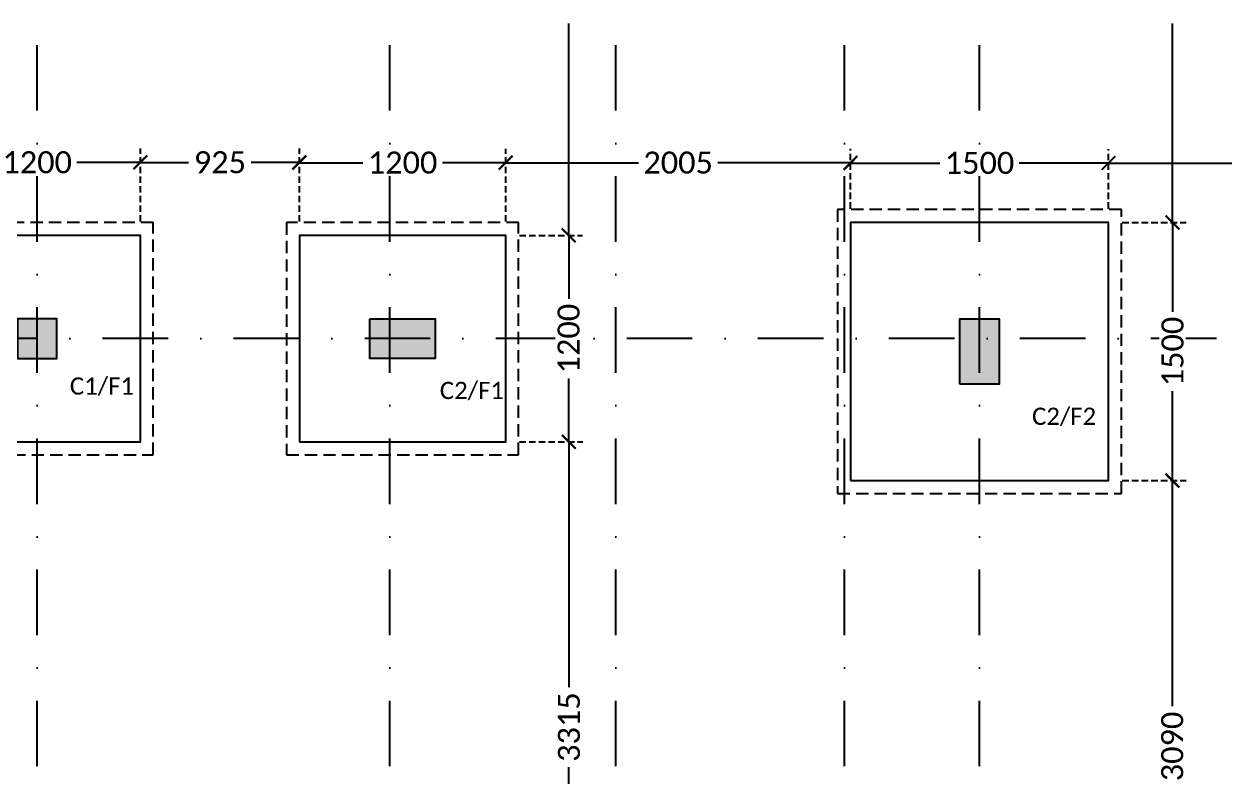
# Model space of a CAD drawing. Header units: millimetres. Extents: x -176651 to 954389, y -469666 to 486614.
# Drawn here: x 225611 to 232595, y 268198 to 272573 of the extents above; entities that cross this region are included whole.
import ezdxf
from ezdxf.xclip import XClip

# ---------------------------------------------------------------- set-up
doc = ezdxf.new("R2010")
doc.units = ezdxf.units.MM
doc.header["$LTSCALE"] = 150
doc.header["$XCLIPFRAME"] = 2
for name, pattern in [('3BHK-W(SB)$0$HIDDEN', [0.375, 0.25, -0.125]), ('DASHDOTX2', [50.8, 25.4, -12.7, 0, -12.7]), ('HIDDEN2', [4.7625, 3.175, -1.5875])]:
    doc.linetypes.add(name, pattern=pattern)
for name, color, linetype in [('ad-Column', 3, 'Continuous'), ('ad-Column Hatch', 125, 'Continuous'), ('ad-Footing line', 2, 'Continuous'), ('ad-Grid', 8, 'DASHDOTX2'), ('ad-PCC line', 8, 'HIDDEN2'), ('ad-Road', 2, 'Continuous'), ('ad-Road Hatch', 8, 'Continuous')]:
    doc.layers.add(name, color=color, linetype=linetype)
doc.layers.add('ad-External Dimensions', color=5, linetype='Continuous', true_color=0x0000ff)
doc.layers.add('ad-Foundation text', color=6, linetype='Continuous', true_color=0xff00ff)
doc.styles.get("Standard").update_dxf_attribs({"font": 'calibril.ttf'})
doc.dimstyles.new('A-75-DIM-INT (Framing)', dxfattribs={"dimscale": 100, "dimtxt": 1.6, "dimasz": 1, "dimexe": 1, "dimexo": 1, "dimgap": 0.5, "dimtad": 0, "dimdec": 0, "dimdsep": 46, "dimtxsty": 'Standard', "dimblk": 'ARCHTICK', "dimcen": 0.025, "dimclrd": 5, "dimclre": 5, "dimclrt": 256, "dimazin": 2, "dimtfac": 1, "dimtdec": 0, "dimtmove": 1, "dimatfit": 0, "dimldrblk": 'ARCHTICK', "dimfxl": 1, "dimfxlon": 1, "dimtfill": 1, "dimtolj": 1, "dimtzin": 0, "dimarcsym": 0})

# ---------------------------------------------------------------- blocks, each defined once
blk = doc.blocks.new('A$C4fb60e89')
at = {"layer": 'ad-Road Hatch', "ltscale": 5, "transparency": 33554687}
h = blk.add_hatch(dxfattribs=at)
h.set_pattern_fill('AR-HBONE', color=256, scale=15)
h.set_pattern_definition([(45, (-193247.7, -428758.8), (0, 2155.2615), [4572, -1524]), (135, (-192170.1, -427681.1), (2e-13, 2155.2615), [4572, -1524])])
h.paths.add_polyline_path([(175594.5, -250241), (169177.9, -249341.1), (167473.5, -249057.1), (167473.5, -138693.9), (101313.5, -138693.9), (101313.5, -199953.9), (101307.7, -237994.6), (101040.4, -268291), (101007.7, -280967.7), (101066.4, -293683.6), (101242.5, -311127.2), (100909.9, -319343.6), (100949.1, -333937.5), (100668.7, -366959.6), (100727.3, -390982.9), (100668.7, -404585.6), (100538.2, -420418.5), (100466.5, -428758.8), (92426.2, -427265.5), (92163.5, -427209.5), (92163.5, -321453.9), (24803.5, -321453.9), (24803.5, -412960.5), (15653.5, -411028.6), (15653.5, -321452.2), (-19535.1, -321452.2), (-34427.5, -319476.7), (-65207.4, -315394.6), (-171770.1, -301268.1), (-185853.9, -298333.1), (-193247.7, -296831.5), (-193244, -292907.6), (-191913.8, -285219.4), (-191838.8, -284678.8), (-183397.4, -286393.2), (-169722.9, -289242.8), (-53141.2, -304697.5), (-18730.1, -309262.2), (15653.3, -309262.2), (15653.5, 703.4), (24803.5, 1114.6), (24803.5, -129543.9), (92163.5, -129543.9), (92163.5, 15133.3), (101313.5, 17712.8), (101313.5, -129543.9), (167473.5, -129543.9), (167473.5, 35551.6), (175738, 37855), (175848.8, 28595.3), (175835.8, 25947.4), (175777.1, 14040.5), (175855.3, 2315.8), (175659.7, -18036.1), (175731.4, -34038.6), (175718.4, -46839.2), (175672.7, -63402.4), (175816.2, -82071.9), (175542.3, -106356), (175490.2, -124640.8), (175574.9, -145018.8), (175731.4, -168892), (175796.6, -181268.8), (175796.6, -192667.4), (175744.5, -208200.3), (175829.2, -223276.8), (175887.9, -234871.1)])
h.paths.add_polyline_path([(24803.5, -309263.9), (92163.5, -309263.9), (92163.5, -138693.9), (24803.5, -138693.9)], flags=16)
blk = doc.blocks.new("Plot's Boundary")
at = {"layer": 'ad-Road', "ltscale": 5}
blk.add_blockref('A$C4fb60e89', (191838.8, 428758.8), dxfattribs=at)
blk = doc.blocks.new('1625W_Grid')
at = {"layer": 'ad-Grid', "ltscale": 0.1}
for points in [[(3298.6, -3643.6), (3298.6, -3393.6), (2945, -3190), (2945, 15870), (3298.6, 16073.6), (3298.6, 16323.6)], [(7993.6, -3643.6), (7993.6, -3393.6), (7640, -3190), (7640, 15870), (7993.6, 16073.6), (7993.6, 16323.6)], [(4995, -3190), (4995, 15870)], [(6310, -3190), (6310, 15870)], [(8425, -3190), (8425, 15870)], [(15900, 4630), (-3780, 4630)]]:
    blk.add_lwpolyline(points, dxfattribs=at)
blk = doc.blocks.new('zw$6AA0')
at = {"layer": 'ad-Column Hatch', "transparency": 33554687}
h = blk.add_hatch(color=256, dxfattribs=at)
h.dxf.hatch_style = 1
h.paths.add_polyline_path([(0, -230), (380, -230), (380, 0), (0, 0)])
at = {"layer": 'ad-Column'}
blk.add_lwpolyline([(0, -230), (380, -230), (380, 0), (0, 0)], close=True, dxfattribs=at)
blk = doc.blocks.new('zw$C199')
at = {"layer": 'ad-Column Hatch', "transparency": 33554687}
h = blk.add_hatch(color=256, dxfattribs=at)
h.dxf.hatch_style = 1
h.paths.add_polyline_path([(0, 0), (230, 0), (230, 230), (0, 230)])
at = {"layer": 'ad-Column'}
blk.add_lwpolyline([(0, 0), (230, 0), (230, 230), (0, 230)], close=True, dxfattribs=at)
blk = doc.blocks.new('1625W_Columns')
at = {"layer": 'ad-Column', "rotation": 359.9999999999999}
blk.add_blockref('zw$C199', (2830, 4515), dxfattribs=at)
at = {"layer": 'ad-Column', "xscale": -1}
for p, rotation in [((4880, 4515), 180), ((8540, 4365), 270)]:
    blk.add_blockref('zw$6AA0', p, dxfattribs=dict(at, rotation=rotation))
blk = doc.blocks.new('_ArchTick')
at = {"color": 0, "linetype": 'ByBlock', "const_width": 0.15}
blk.add_lwpolyline([(-0.5, -0.5), (0.5, 0.5)], dxfattribs=at)
blk = doc.blocks.new('*D59')
at = {"layer": 'ad-External Dimensions', "linetype": '3BHK-W(SB)$0$HIDDEN', "lineweight": -2}
for p, q in [((8747.8, 8085), (9627.8, 8085)), ((9255, 5305), (9627.8, 5305))]:
    blk.add_line(p, q, dxfattribs=at)
at = {"layer": 'ad-External Dimensions', "lineweight": -2}
for p, q in [((9547.8, 8085), (9547.8, 6929.2)), ((9547.8, 5305), (9547.8, 6460.8))]:
    blk.add_line(p, q, dxfattribs=at)
at = {"layer": 'Defpoints', "color": 0}
for p in [(8390, 8085), (9175, 5305), (9547.8, 5305)]:
    blk.add_point(p, dxfattribs=at)
at = {"layer": 'ad-External Dimensions', "lineweight": -2, "xscale": 80, "yscale": 80, "zscale": 80}
for p, rotation in [((9547.8, 8085), 90), ((9547.8, 5305), 270)]:
    blk.add_blockref('_ArchTick', p, dxfattribs=dict(at, rotation=rotation))
at = {"layer": 'ad-External Dimensions', "insert": (9547.8, 6695), "char_height": 128, "attachment_point": 5, "rotation": 90, "bg_fill": 3, "box_fill_scale": 1.1, "bg_fill_color": 257, "bg_fill_transparency": 0}
blk.add_mtext('\\A1;2780', dxfattribs=at)
blk = doc.blocks.new('*D74')
at = {"layer": 'ad-External Dimensions', "linetype": '3BHK-W(SB)$0$HIDDEN', "lineweight": -2}
for p, q in [((2345, 5310), (2345, 5734.3)), ((3545, 5310), (3545, 5734.3))]:
    blk.add_line(p, q, dxfattribs=at)
at = {"layer": 'ad-External Dimensions', "lineweight": -2}
for p, q in [((2345, 5654.3), (2713.8, 5654.3)), ((3545, 5654.3), (3176.2, 5654.3))]:
    blk.add_line(p, q, dxfattribs=at)
at = {"layer": 'Defpoints', "color": 0}
for p in [(3545, 5654.3), (2345, 5230), (3545, 5230)]:
    blk.add_point(p, dxfattribs=at)
at = {"layer": 'ad-External Dimensions', "lineweight": -2, "xscale": 80, "yscale": 80, "zscale": 80, "rotation": 180}
blk.add_blockref('_ArchTick', (2345, 5654.3), dxfattribs=at)
at = {"layer": 'ad-External Dimensions', "lineweight": -2, "xscale": 80, "yscale": 80, "zscale": 80}
blk.add_blockref('_ArchTick', (3545, 5654.3), dxfattribs=at)
at = {"layer": 'ad-External Dimensions', "insert": (2945, 5654.3), "char_height": 128, "attachment_point": 5, "bg_fill": 3, "box_fill_scale": 1.1, "bg_fill_color": 257, "bg_fill_transparency": 0}
blk.add_mtext('\\A1;1200', dxfattribs=at)
blk = doc.blocks.new('*D75')
at = {"layer": 'ad-External Dimensions', "linetype": '3BHK-W(SB)$0$HIDDEN', "lineweight": -2}
for p, q in [((3545, 5310), (3545, 5734.3)), ((4470, 5310), (4470, 5734.3))]:
    blk.add_line(p, q, dxfattribs=at)
at = {"layer": 'ad-External Dimensions', "lineweight": -2}
for p, q in [((3545, 5654.3), (3825.3, 5654.3)), ((4470, 5654.3), (4189.7, 5654.3))]:
    blk.add_line(p, q, dxfattribs=at)
at = {"layer": 'Defpoints', "color": 0}
for p in [(4470, 5654.3), (3545, 5230), (4470, 5230)]:
    blk.add_point(p, dxfattribs=at)
at = {"layer": 'ad-External Dimensions', "lineweight": -2, "xscale": 80, "yscale": 80, "zscale": 80, "rotation": 180}
blk.add_blockref('_ArchTick', (3545, 5654.3), dxfattribs=at)
at = {"layer": 'ad-External Dimensions', "lineweight": -2, "xscale": 80, "yscale": 80, "zscale": 80}
blk.add_blockref('_ArchTick', (4470, 5654.3), dxfattribs=at)
at = {"layer": 'ad-External Dimensions', "insert": (4007.5, 5654.3), "char_height": 128, "attachment_point": 5, "bg_fill": 3, "box_fill_scale": 1.1, "bg_fill_color": 257, "bg_fill_transparency": 0}
blk.add_mtext('\\A1;925', dxfattribs=at)
blk = doc.blocks.new('*D76')
at = {"layer": 'ad-External Dimensions', "linetype": '3BHK-W(SB)$0$HIDDEN', "lineweight": -2}
for p, q in [((4470, 5310), (4470, 5732.4)), ((5670, 5310), (5670, 5732.4))]:
    blk.add_line(p, q, dxfattribs=at)
at = {"layer": 'ad-External Dimensions', "lineweight": -2}
for p, q in [((4470, 5652.4), (4838.8, 5652.4)), ((5670, 5652.4), (5301.2, 5652.4))]:
    blk.add_line(p, q, dxfattribs=at)
at = {"layer": 'Defpoints', "color": 0}
for p in [(5670, 5652.4), (4470, 5230), (5670, 5230)]:
    blk.add_point(p, dxfattribs=at)
at = {"layer": 'ad-External Dimensions', "lineweight": -2, "xscale": 80, "yscale": 80, "zscale": 80, "rotation": 180}
blk.add_blockref('_ArchTick', (4470, 5652.4), dxfattribs=at)
at = {"layer": 'ad-External Dimensions', "lineweight": -2, "xscale": 80, "yscale": 80, "zscale": 80}
blk.add_blockref('_ArchTick', (5670, 5652.4), dxfattribs=at)
at = {"layer": 'ad-External Dimensions', "insert": (5070, 5652.4), "char_height": 128, "attachment_point": 5, "bg_fill": 3, "box_fill_scale": 1.1, "bg_fill_color": 257, "bg_fill_transparency": 0}
blk.add_mtext('\\A1;1200', dxfattribs=at)
blk = doc.blocks.new('*D77')
at = {"layer": 'ad-External Dimensions', "linetype": '3BHK-W(SB)$0$HIDDEN', "lineweight": -2}
for p, q in [((5670, 5310), (5670, 5732.4)), ((7675, 5385), (7675, 5732.4))]:
    blk.add_line(p, q, dxfattribs=at)
at = {"layer": 'ad-External Dimensions', "lineweight": -2}
for p, q in [((5670, 5652.4), (6441, 5652.4)), ((7675, 5652.4), (6904, 5652.4))]:
    blk.add_line(p, q, dxfattribs=at)
at = {"layer": 'Defpoints', "color": 0}
for p in [(7675, 5652.4), (7675, 5305), (5670, 5230)]:
    blk.add_point(p, dxfattribs=at)
at = {"layer": 'ad-External Dimensions', "lineweight": -2, "xscale": 80, "yscale": 80, "zscale": 80, "rotation": 180}
blk.add_blockref('_ArchTick', (5670, 5652.4), dxfattribs=at)
at = {"layer": 'ad-External Dimensions', "lineweight": -2, "xscale": 80, "yscale": 80, "zscale": 80}
blk.add_blockref('_ArchTick', (7675, 5652.4), dxfattribs=at)
at = {"layer": 'ad-External Dimensions', "insert": (6672.5, 5652.4), "char_height": 128, "attachment_point": 5, "bg_fill": 3, "box_fill_scale": 1.1, "bg_fill_color": 257, "bg_fill_transparency": 0}
blk.add_mtext('\\A1;2005', dxfattribs=at)
blk = doc.blocks.new('*D78')
at = {"layer": 'ad-External Dimensions', "linetype": '3BHK-W(SB)$0$HIDDEN', "lineweight": -2}
for p, q in [((7675, 5385), (7675, 5730.5)), ((9175, 5385), (9175, 5730.5))]:
    blk.add_line(p, q, dxfattribs=at)
at = {"layer": 'ad-External Dimensions', "lineweight": -2}
for p, q in [((7675, 5650.5), (8193.8, 5650.5)), ((9175, 5650.5), (8656.2, 5650.5))]:
    blk.add_line(p, q, dxfattribs=at)
at = {"layer": 'Defpoints', "color": 0}
for p in [(9175, 5650.5), (7675, 5305), (9175, 5305)]:
    blk.add_point(p, dxfattribs=at)
at = {"layer": 'ad-External Dimensions', "lineweight": -2, "xscale": 80, "yscale": 80, "zscale": 80, "rotation": 180}
blk.add_blockref('_ArchTick', (7675, 5650.5), dxfattribs=at)
at = {"layer": 'ad-External Dimensions', "lineweight": -2, "xscale": 80, "yscale": 80, "zscale": 80}
blk.add_blockref('_ArchTick', (9175, 5650.5), dxfattribs=at)
at = {"layer": 'ad-External Dimensions', "insert": (8425, 5650.5), "char_height": 128, "attachment_point": 5, "bg_fill": 3, "box_fill_scale": 1.1, "bg_fill_color": 257, "bg_fill_transparency": 0}
blk.add_mtext('\\A1;1500', dxfattribs=at)
blk = doc.blocks.new('*D79')
at = {"layer": 'ad-External Dimensions', "linetype": '3BHK-W(SB)$0$HIDDEN', "lineweight": -2}
for p, q in [((9175, 5385), (9175, 5730.5)), ((11405, 5235), (11405, 5730.5))]:
    blk.add_line(p, q, dxfattribs=at)
at = {"layer": 'ad-External Dimensions', "lineweight": -2}
for p, q in [((9175, 5650.5), (10055.8, 5650.5)), ((11405, 5650.5), (10524.2, 5650.5))]:
    blk.add_line(p, q, dxfattribs=at)
at = {"layer": 'Defpoints', "color": 0}
for p in [(11405, 5650.5), (9175, 5305), (11405, 5155)]:
    blk.add_point(p, dxfattribs=at)
at = {"layer": 'ad-External Dimensions', "lineweight": -2, "xscale": 80, "yscale": 80, "zscale": 80, "rotation": 180}
blk.add_blockref('_ArchTick', (9175, 5650.5), dxfattribs=at)
at = {"layer": 'ad-External Dimensions', "lineweight": -2, "xscale": 80, "yscale": 80, "zscale": 80}
blk.add_blockref('_ArchTick', (11405, 5650.5), dxfattribs=at)
at = {"layer": 'ad-External Dimensions', "insert": (10290, 5650.5), "char_height": 128, "attachment_point": 5, "bg_fill": 3, "box_fill_scale": 1.1, "bg_fill_color": 257, "bg_fill_transparency": 0}
blk.add_mtext('\\A1;2230', dxfattribs=at)
blk = doc.blocks.new('*D92')
at = {"layer": 'ad-External Dimensions', "linetype": '3BHK-W(SB)$0$HIDDEN', "lineweight": -2}
for p, q in [((5750, 8160), (6115.8, 8160)), ((5750, 5230), (6115.8, 5230))]:
    blk.add_line(p, q, dxfattribs=at)
at = {"layer": 'ad-External Dimensions', "lineweight": -2}
for p, q in [((6035.8, 8160), (6035.8, 6929.2)), ((6035.8, 5230), (6035.8, 6460.8))]:
    blk.add_line(p, q, dxfattribs=at)
at = {"layer": 'Defpoints', "color": 0}
for p in [(5670, 8160), (5670, 5230), (6035.8, 5230)]:
    blk.add_point(p, dxfattribs=at)
at = {"layer": 'ad-External Dimensions', "lineweight": -2, "xscale": 80, "yscale": 80, "zscale": 80}
for p, rotation in [((6035.8, 8160), 90), ((6035.8, 5230), 270)]:
    blk.add_blockref('_ArchTick', p, dxfattribs=dict(at, rotation=rotation))
at = {"layer": 'ad-External Dimensions', "insert": (6035.8, 6695), "char_height": 128, "attachment_point": 5, "rotation": 90, "bg_fill": 3, "box_fill_scale": 1.1, "bg_fill_color": 257, "bg_fill_transparency": 0}
blk.add_mtext('\\A1;2930', dxfattribs=at)
blk = doc.blocks.new('*D93')
at = {"layer": 'ad-External Dimensions', "linetype": '3BHK-W(SB)$0$HIDDEN', "lineweight": -2}
for p, q in [((5750, 5230), (6115.8, 5230)), ((5750, 4030), (6115.8, 4030))]:
    blk.add_line(p, q, dxfattribs=at)
at = {"layer": 'ad-External Dimensions', "lineweight": -2}
for p, q in [((6035.8, 5230), (6035.8, 4861.2)), ((6035.8, 4030), (6035.8, 4398.8))]:
    blk.add_line(p, q, dxfattribs=at)
at = {"layer": 'Defpoints', "color": 0}
for p in [(5670, 5230), (5670, 4030), (6035.8, 4030)]:
    blk.add_point(p, dxfattribs=at)
at = {"layer": 'ad-External Dimensions', "lineweight": -2, "xscale": 80, "yscale": 80, "zscale": 80}
for p, rotation in [((6035.8, 5230), 90), ((6035.8, 4030), 270)]:
    blk.add_blockref('_ArchTick', p, dxfattribs=dict(at, rotation=rotation))
at = {"layer": 'ad-External Dimensions', "insert": (6035.8, 4630), "char_height": 128, "attachment_point": 5, "rotation": 90, "bg_fill": 3, "box_fill_scale": 1.1, "bg_fill_color": 257, "bg_fill_transparency": 0}
blk.add_mtext('\\A1;1200', dxfattribs=at)
blk = doc.blocks.new('*D94')
at = {"layer": 'ad-External Dimensions', "linetype": '3BHK-W(SB)$0$HIDDEN', "lineweight": -2}
for p, q in [((5750, 4030), (6117.7, 4030)), ((5750, 715), (6117.7, 715))]:
    blk.add_line(p, q, dxfattribs=at)
at = {"layer": 'ad-External Dimensions', "lineweight": -2}
for p, q in [((6037.7, 4030), (6037.7, 2604.7)), ((6037.7, 715), (6037.7, 2140.3))]:
    blk.add_line(p, q, dxfattribs=at)
at = {"layer": 'Defpoints', "color": 0}
for p in [(5670, 4030), (5670, 715), (6037.7, 715)]:
    blk.add_point(p, dxfattribs=at)
at = {"layer": 'ad-External Dimensions', "lineweight": -2, "xscale": 80, "yscale": 80, "zscale": 80}
for p, rotation in [((6037.7, 4030), 90), ((6037.7, 715), 270)]:
    blk.add_blockref('_ArchTick', p, dxfattribs=dict(at, rotation=rotation))
at = {"layer": 'ad-External Dimensions', "insert": (6037.7, 2372.5), "char_height": 128, "attachment_point": 5, "rotation": 90, "bg_fill": 3, "box_fill_scale": 1.1, "bg_fill_color": 257, "bg_fill_transparency": 0}
blk.add_mtext('\\A1;3315', dxfattribs=at)
blk = doc.blocks.new('*D96')
at = {"layer": 'ad-External Dimensions', "linetype": '3BHK-W(SB)$0$HIDDEN', "lineweight": -2}
for p, q in [((9255, 5305), (9627.8, 5305)), ((9255, 3805), (9627.8, 3805))]:
    blk.add_line(p, q, dxfattribs=at)
at = {"layer": 'ad-External Dimensions', "lineweight": -2}
for p, q in [((9547.8, 5305), (9547.8, 4786.2)), ((9547.8, 3805), (9547.8, 4323.8))]:
    blk.add_line(p, q, dxfattribs=at)
at = {"layer": 'Defpoints', "color": 0}
for p in [(9175, 5305), (9547.8, 5305), (9175, 3805)]:
    blk.add_point(p, dxfattribs=at)
at = {"layer": 'ad-External Dimensions', "lineweight": -2, "xscale": 80, "yscale": 80, "zscale": 80}
for p, rotation in [((9547.8, 5305), 90), ((9547.8, 3805), 270)]:
    blk.add_blockref('_ArchTick', p, dxfattribs=dict(at, rotation=rotation))
at = {"layer": 'ad-External Dimensions', "insert": (9547.8, 4555), "char_height": 128, "attachment_point": 5, "rotation": 90, "bg_fill": 3, "box_fill_scale": 1.1, "bg_fill_color": 257, "bg_fill_transparency": 0}
blk.add_mtext('\\A1;1500', dxfattribs=at)
blk = doc.blocks.new('*D119')
at = {"layer": 'ad-External Dimensions', "linetype": '3BHK-W(SB)$0$HIDDEN', "lineweight": -2}
for p, q in [((9255, 3805), (9626, 3805)), ((9030, 715), (9626, 715))]:
    blk.add_line(p, q, dxfattribs=at)
at = {"layer": 'ad-External Dimensions', "lineweight": -2}
for p, q in [((9546, 3805), (9546, 2495)), ((9546, 715), (9546, 2025))]:
    blk.add_line(p, q, dxfattribs=at)
at = {"layer": 'Defpoints', "color": 0}
for p in [(9175, 3805), (8950, 715), (9546, 715)]:
    blk.add_point(p, dxfattribs=at)
at = {"layer": 'ad-External Dimensions', "lineweight": -2, "xscale": 80, "yscale": 80, "zscale": 80}
for p, rotation in [((9546, 3805), 90), ((9546, 715), 270)]:
    blk.add_blockref('_ArchTick', p, dxfattribs=dict(at, rotation=rotation))
at = {"layer": 'ad-External Dimensions', "insert": (9546, 2260), "char_height": 128, "attachment_point": 5, "rotation": 90, "bg_fill": 3, "box_fill_scale": 1.1, "bg_fill_color": 257, "bg_fill_transparency": 0}
blk.add_mtext('\\A1;3090', dxfattribs=at)
blk = doc.blocks.new('A$C26f4352e')
at = {"layer": 'ad-Foundation text', "char_height": 100, "width": 349.312, "attachment_point": 5}
for s, insert in [('\\pxt5;C1/F1', (-8798.6, -9268.7)), ('\\pxt5;C2/F1', (-6647.1, -9294.5)), ('\\pxt5;C2/F2', (-3203, -9444.5))]:
    blk.add_mtext(s, dxfattribs=dict(at, insert=insert))
blk = doc.blocks.new('A$Cf8271b05')
at = {"layer": 'ad-Footing line'}
for points in [[(7675, -9585), (9175, -9585), (9175, -8085), (7675, -8085)], [(2345, -9360), (3545, -9360), (3545, -8160), (2345, -8160)], [(4470, -9360), (5670, -9360), (5670, -8160), (4470, -8160)]]:
    blk.add_lwpolyline(points, close=True, dxfattribs=at)
at = {"layer": 'ad-PCC line', "ltscale": 0.15}
for points in [[(7600, -9660), (9250, -9660), (9250, -8010), (7600, -8010)], [(2270, -9435), (3620, -9435), (3620, -8085), (2270, -8085)], [(4395, -9435), (5745, -9435), (5745, -8085), (4395, -8085)]]:
    blk.add_lwpolyline(points, close=True, dxfattribs=at)
blk = doc.blocks.new('A$Cfdb12340')
at = {"layer": 'ad-External Dimensions'}
dim = blk.add_linear_dim(base=(3545, 5654.3), p1=(2345, 5230), p2=(3545, 5230), dimstyle='A-75-DIM-INT (Framing)', override={"dimscale": 80, "dimclrd": 256, "dimclre": 256, "dimfxl": 10}, dxfattribs=at)
dim.commit()
dim.dimension.update_dxf_attribs({"geometry": '*D74', "text_midpoint": (2945, 5654.3)})
dim = blk.add_linear_dim(base=(4470, 5654.3), p1=(3545, 5230), p2=(4470, 5230), dimstyle='A-75-DIM-INT (Framing)', override={"dimscale": 80, "dimclrd": 256, "dimclre": 256, "dimfxl": 10}, dxfattribs=at)
dim.commit()
dim.dimension.update_dxf_attribs({"geometry": '*D75', "text_midpoint": (4007.5, 5654.3)})
dim = blk.add_linear_dim(base=(5670, 5652.4), p1=(4470, 5230), p2=(5670, 5230), dimstyle='A-75-DIM-INT (Framing)', override={"dimscale": 80, "dimclrd": 256, "dimclre": 256, "dimfxl": 10}, dxfattribs=at)
dim.commit()
dim.dimension.update_dxf_attribs({"geometry": '*D76', "text_midpoint": (5070, 5652.4)})
dim = blk.add_linear_dim(base=(7675, 5652.4), p1=(5670, 5230), p2=(7675, 5305), dimstyle='A-75-DIM-INT (Framing)', override={"dimscale": 80, "dimclrd": 256, "dimclre": 256, "dimfxl": 10}, dxfattribs=at)
dim.commit()
dim.dimension.update_dxf_attribs({"geometry": '*D77', "text_midpoint": (6672.5, 5652.4)})
dim = blk.add_linear_dim(base=(6035.8, 5230), p1=(5670, 8160), p2=(5670, 5230), angle=90, dimstyle='A-75-DIM-INT (Framing)', override={"dimscale": 80, "dimclrd": 256, "dimclre": 256, "dimfxl": 10}, dxfattribs=at)
dim.commit()
dim.dimension.update_dxf_attribs({"geometry": '*D92', "text_midpoint": (6035.8, 6695)})
dim = blk.add_linear_dim(base=(9175, 5650.5), p1=(7675, 5305), p2=(9175, 5305), dimstyle='A-75-DIM-INT (Framing)', override={"dimscale": 80, "dimclrd": 256, "dimclre": 256, "dimfxl": 10}, dxfattribs=at)
dim.commit()
dim.dimension.update_dxf_attribs({"geometry": '*D78', "text_midpoint": (8425, 5650.5)})
dim = blk.add_linear_dim(base=(11405, 5650.5), p1=(9175, 5305), p2=(11405, 5155), dimstyle='A-75-DIM-INT (Framing)', override={"dimscale": 80, "dimclrd": 256, "dimclre": 256, "dimfxl": 10}, dxfattribs=at)
dim.commit()
dim.dimension.update_dxf_attribs({"geometry": '*D79', "text_midpoint": (10290, 5650.5)})
dim = blk.add_linear_dim(base=(6035.8, 4030), p1=(5670, 5230), p2=(5670, 4030), angle=90, dimstyle='A-75-DIM-INT (Framing)', override={"dimscale": 80, "dimclrd": 256, "dimclre": 256, "dimfxl": 10}, dxfattribs=at)
dim.commit()
dim.dimension.update_dxf_attribs({"geometry": '*D93', "text_midpoint": (6035.8, 4630)})
for base, p1, p2, picture, middle in [((9547.8, 5305), (9175, 3805), (9175, 5305), '*D96', (9547.8, 4555)), ((6037.7, 715), (5670, 4030), (5670, 715), '*D94', (6037.7, 2372.5))]:
    dim = blk.add_linear_dim(base=base, p1=p1, p2=p2, angle=90, dimstyle='A-75-DIM-INT (Framing)', override={"dimscale": 80, "dimclrd": 256, "dimclre": 256, "dimfxl": 10}, dxfattribs=at)
    dim.commit()
    dim.dimension.update_dxf_attribs({"geometry": picture, "text_midpoint": middle})
for base, p1, p2, picture, middle in [((9547.8, 5305), (8390, 8085), (9175, 5305), '*D59', (9547.8, 6695)), ((9546, 715), (9175, 3805), (8950, 715), '*D119', (9546, 2260))]:
    dim = blk.add_linear_dim(base=base, p1=p1, p2=p2, angle=90, dimstyle='A-75-DIM-INT (Framing)', override={"dimscale": 80, "dimclrd": 256, "dimclre": 256, "dimfxl": 10}, dxfattribs=at)
    dim.commit()
    dim.dimension.update_dxf_attribs({"geometry": picture, "text_midpoint": middle})

msp = doc.modelspace()

# ---------------------------------------------------------------- block references
ref = msp.add_blockref("Plot's Boundary", (0, 0))
XClip(ref).set_block_clipping_path([(211642.2775057808, 255014.8999686334), (255322.2775057808, 295064.8999686334)])

# ---------------------------------------------------------------- next in the draw order: block references
msp.add_blockref('1625W_Grid', (222742.3, 266114.9))

# ---------------------------------------------------------------- next in the draw order: block references
msp.add_blockref('1625W_Columns', (222742.3, 266114.9))

# ---------------------------------------------------------------- next in the draw order: block references
at = {"layer": 'ad-External Dimensions'}
msp.add_blockref('A$Cfdb12340', (222742.3, 266114.9), dxfattribs=at)

# ---------------------------------------------------------------- next in the draw order: block references
msp.add_blockref('A$Cf8271b05', (222742.3, 279504.9))
at = {"layer": 'ad-Foundation text'}
msp.add_blockref('A$C26f4352e', (234862.3, 279734.9), dxfattribs=at)

doc.saveas('drawing.dxf')
